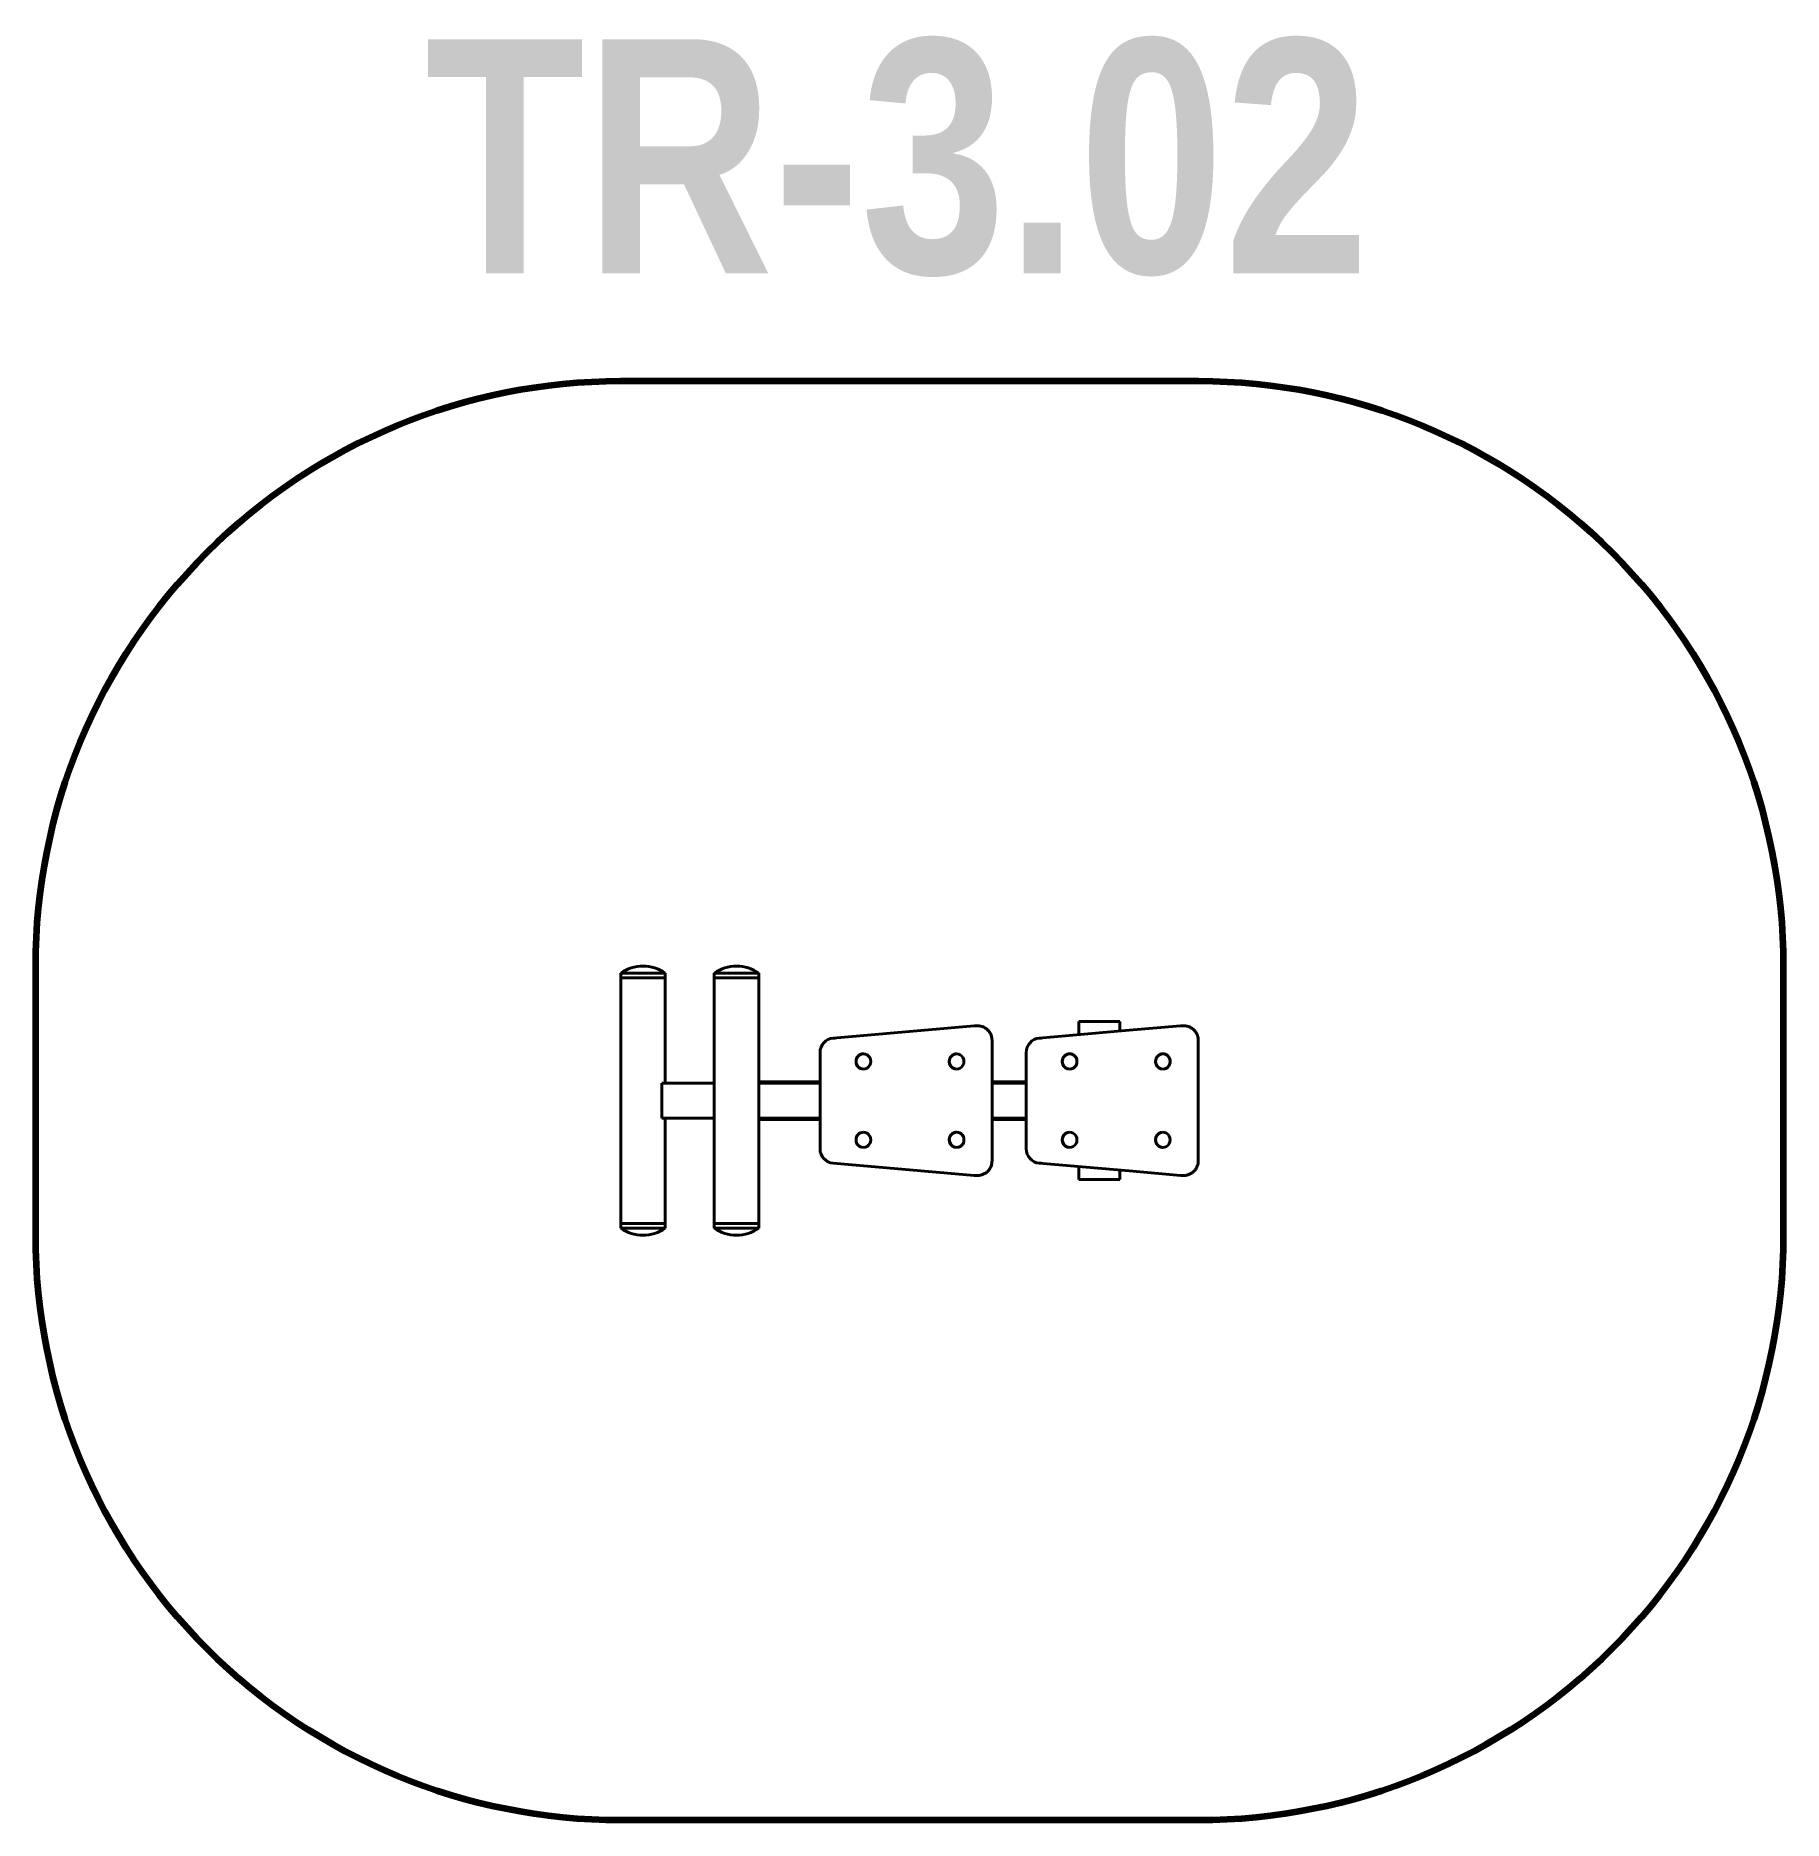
# Model space of a CAD drawing. Header units: millimetres. Extents: x 173340 to 176327, y 1064 to 4114.
import ezdxf

# ---------------------------------------------------------------- set-up
doc = ezdxf.new("R2010")
doc.units = ezdxf.units.MM
doc.layers.add('DiKom', color=7, linetype='Continuous')
doc.styles.add('style1', font='arialbd.ttf', dxfattribs={"width": 0.8})

msp = doc.modelspace()

# ---------------------------------------------------------------- linework, layer by layer
at = {"layer": 'DiKom', "color": 7, "linetype": 'Continuous', "lineweight": 40}
for p, q in [((174339.5, 2511.5), (174339.5, 2075.5)), ((174339.5, 2511.5), (174415.5, 2511.5)), ((174415.5, 2503.5), (174339.5, 2503.5)), ((174339.5, 2503.5), (174415.5, 2503.5)), ((174415.5, 2511.5), (174415.5, 2323.5)), ((174499.5, 2511.5), (174499.5, 2075.5)), ((174499.5, 2511.5), (174575.5, 2511.5)), ((174575.5, 2503.5), (174499.5, 2503.5)), ((174499.5, 2503.5), (174575.5, 2503.5)), ((174575.5, 2511.5), (174575.5, 2323.5)), ((174575.5, 2503.5), (174575.5, 2075.5)), ((174943.9, 2421.3), (174702.4, 2400.4)), ((174943.9, 2421.3), (174947.8, 2421.3)), ((174949.8, 2421.4), (174945.9, 2421.4)), ((175208.5, 2413.7), (175055, 2400.4)), ((175122.5, 2428.5), (175192.5, 2428.5)), ((175122.5, 2428.5), (175122.5, 2406.3)), ((175192.5, 2428.5), (175192.5, 2412.3)), ((175296.4, 2421.3), (175208.5, 2413.7)), ((175296.4, 2421.3), (175300.3, 2421.3)), ((175302.3, 2421.4), (175298.4, 2421.4)), ((174702.4, 2400.4), (174706.3, 2400.4)), ((174974.2, 2190.7), (174974.2, 2396.4)), ((175055, 2400.4), (175058.8, 2400.4)), ((175326.8, 2190.7), (175326.8, 2396.4)), ((174680.2, 2375.5), (174680.2, 2211.5)), ((175032.8, 2375.5), (175032.8, 2211.5)), ((174409.8, 2323.5), (174499.5, 2323.5)), ((174409.8, 2323.5), (174409.8, 2263.5)), ((174575.5, 2325.5), (174680.2, 2325.5)), ((174575.5, 2323.5), (174680.2, 2323.5)), ((174617.5, 2325.5), (174617.5, 2323.5)), ((174974.2, 2325.5), (175032.8, 2325.5)), ((174974.2, 2323.5), (175032.8, 2323.5)), ((174409.8, 2263.5), (174499.5, 2263.5)), ((174415.5, 2263.5), (174415.5, 2075.5)), ((174575.5, 2263.5), (174680.2, 2263.5)), ((174575.5, 2261.5), (174680.2, 2261.5)), ((174617.5, 2261.5), (174617.5, 2263.5)), ((174974.2, 2263.5), (175032.8, 2263.5)), ((174974.2, 2261.5), (175032.8, 2261.5)), ((174702.4, 2186.6), (174943.9, 2165.8)), ((174943.9, 2165.8), (174947.8, 2165.8)), ((174949.8, 2165.7), (174945.9, 2165.7)), ((175055, 2186.6), (175058.8, 2186.6)), ((175055, 2186.6), (175208.5, 2173.4)), ((175122.5, 2168.5), (175122.5, 2180.8)), ((175122.5, 2180.8), (175122.5, 2158.5)), ((175122.5, 2168.5), (175122.5, 2158.5)), ((175192.5, 2168.5), (175192.5, 2174.8)), ((175192.5, 2174.8), (175192.5, 2158.5)), ((175192.5, 2158.5), (175192.5, 2168.5)), ((175208.5, 2173.4), (175296.4, 2165.8)), ((175296.4, 2165.8), (175300.3, 2165.8)), ((175302.3, 2165.7), (175298.4, 2165.7)), ((175122.5, 2158.5), (175126.5, 2158.5)), ((175122.5, 2158.5), (175192.5, 2158.5)), ((175126.5, 2158.5), (175131.5, 2158.5)), ((175183.5, 2158.5), (175131.5, 2158.5)), ((175183.5, 2158.5), (175188.5, 2158.5)), ((175192.5, 2158.5), (175188.5, 2158.5)), ((174415.5, 2083.5), (174339.5, 2083.5)), ((174415.5, 2083.5), (174339.5, 2083.5)), ((174415.5, 2075.5), (174339.5, 2075.5)), ((174575.5, 2083.5), (174499.5, 2083.5)), ((174575.5, 2083.5), (174499.5, 2083.5)), ((174575.5, 2075.5), (174499.5, 2075.5))]:
    msp.add_line(p, q, dxfattribs=at)
at = {"layer": 'DiKom', "color": 3, "lineweight": 200}
msp.add_lwpolyline([(173339.5, 2063.5), (173339.5, 2523.5, -0.414214), (174339.5, 3523.5), (175326.8, 3523.5, -0.414214), (176326.8, 2523.5), (176326.8, 2063.5, -0.414214), (175326.8, 1063.5), (174339.5, 1063.5, -0.414214)], format="xyb", close=True, dxfattribs=at)
at = {"layer": 'DiKom', "color": 7, "linetype": 'Continuous', "lineweight": 40}
for centre, start, end in [((174377.5, 2457.4), 90, 125.0511), ((174377.5, 2457.4), 54.9489, 90), ((174537.5, 2457.4), 90, 125.0511), ((174537.5, 2457.4), 54.9489, 90), ((174377.5, 2129.7), 234.9489, 270), ((174377.5, 2129.7), 270, 305.0511), ((174537.5, 2129.7), 234.9489, 270), ((174537.5, 2129.7), 270, 305.0511)]:
    msp.add_arc(centre, 66.2, start, end, dxfattribs=at)
for centre, major_axis, start_param, end_param in [((174945.9, 2396.4), (0, 25), 0, 0.083141), ((174949.8, 2396.4), (0, 25), 0, 0.083141), ((175298.4, 2396.4), (0, 25), 0, 0.083141), ((175302.3, 2396.4), (0, 25), 0, 0.083141), ((174704.4, 2375.5), (0, 25), 0.083141, 1.570796), ((175057, 2375.5), (0, 25), 0.083141, 1.570796), ((174754.3, 2360.5), (0, -13), 3.141593, 4.963028), ((174754.3, 2360.5), (0, -13), 3.141593, 6.283185), ((174754.3, 2360.5), (0, -13), 4.963028, 6.283185), ((174754.3, 2360.5), (0, -13), 0, 3.141593), ((174754.3, 2360.5), (0, -13), 0, 3.141593), ((174913.7, 2360.5), (0, -13), 3.141593, 4.980658), ((174913.7, 2360.5), (0, -13), 3.141593, 6.283185), ((174913.7, 2360.5), (0, -13), 4.980658, 6.283185), ((174913.7, 2360.5), (0, -13), 0, 3.141593), ((174913.7, 2360.5), (0, -13), 0, 3.141593), ((175106.9, 2360.5), (0, 13), 0.760525, 3.141593), ((175106.9, 2360.5), (0, -13), 3.141593, 6.283185), ((175106.9, 2360.5), (0, 13), 0, 0.760525), ((175106.9, 2360.5), (0, -13), 0, 3.141593), ((175106.9, 2360.5), (0, 13), 3.141593, 6.283185), ((175266.3, 2360.5), (0, 13), 0.775891, 3.141593), ((175266.3, 2360.5), (0, -13), 3.141593, 6.283185), ((175266.3, 2360.5), (0, 13), 0, 0.775891), ((175266.3, 2360.5), (0, -13), 0, 3.141593), ((175266.3, 2360.5), (0, 13), 3.141593, 6.283185), ((174754.3, 2226.5), (0, -13), 4.567805, 6.283185), ((174754.3, 2226.5), (0, -13), 3.141593, 6.283185), ((174754.3, 2226.5), (0, -13), 3.141593, 4.567805), ((174754.3, 2226.5), (0, -13), 0, 3.141593), ((174754.3, 2226.5), (0, -13), 0, 3.141593), ((174913.7, 2226.5), (0, 13), 0.475236, 3.141593), ((174913.7, 2226.5), (0, -13), 3.141593, 6.283185), ((174913.7, 2226.5), (0, 13), 0, 0.475236), ((174913.7, 2226.5), (0, -13), 0, 3.141593), ((174913.7, 2226.5), (0, 13), 3.141593, 6.283185), ((175106.9, 2226.5), (0, -13), 3.141593, 4.935671), ((175106.9, 2226.5), (0, -13), 3.141593, 6.283185), ((175106.9, 2226.5), (0, -13), 0, 3.141593), ((175106.9, 2226.5), (0, -13), 0, 3.141593), ((175266.3, 2226.5), (0, -13), 3.141593, 5.677699), ((175266.3, 2226.5), (0, -13), 3.141593, 6.283185), ((175266.3, 2226.5), (0, -13), 0, 3.141593), ((175266.3, 2226.5), (0, -13), 0, 3.141593), ((174704.4, 2211.5), (0, -25), 4.712389, 6.200044), ((175057, 2211.5), (0, -25), 4.712389, 6.200044), ((175106.9, 2226.5), (0, -13), 4.935671, 6.283185), ((175266.3, 2226.5), (0, -13), 5.677699, 6.283185), ((174945.9, 2190.7), (0, -25), 6.200044, 6.283185), ((174949.8, 2190.7), (0, -25), 6.200044, 6.283185), ((175298.4, 2190.7), (0, -25), 6.200044, 6.283185), ((175302.3, 2190.7), (0, -25), 6.200044, 6.283185)]:
    msp.add_ellipse(centre, major_axis=major_axis, ratio=0.965926, start_param=start_param, end_param=end_param, dxfattribs=at)
for points, knots in [([(174949.8, 2421.4), (174950.7, 2421.4), (174952.5, 2421.3), (174955.3, 2420.8), (174957.9, 2420), (174960.5, 2418.9), (174962.9, 2417.5), (174965.2, 2415.8), (174967.3, 2413.9), (174969.2, 2411.7), (174970.8, 2409.3), (174972.1, 2406.7), (174973.2, 2403.9), (174973.9, 2401), (174974.2, 2398.5), (174974.2, 2396.9), (174974.2, 2396.4)], [0, 0, 0, 0, 1.218768, 2.438131, 3.659557, 4.884423, 6.113964, 7.34953, 8.592469, 9.84413, 11.105803, 12.378968, 13.665214, 14.966146, 16.283665, 17, 17, 17, 17]), ([(175302.3, 2421.4), (175303.2, 2421.4), (175305.1, 2421.3), (175307.8, 2420.8), (175310.5, 2420), (175313.1, 2418.9), (175315.5, 2417.5), (175317.8, 2415.8), (175319.9, 2413.9), (175321.7, 2411.7), (175323.3, 2409.3), (175324.7, 2406.7), (175325.7, 2403.9), (175326.4, 2401), (175326.8, 2398.5), (175326.8, 2396.9), (175326.8, 2396.4)], [0, 0, 0, 0, 1.218768, 2.438131, 3.659557, 4.884423, 6.113964, 7.34953, 8.592469, 9.84413, 11.105803, 12.378968, 13.665214, 14.966146, 16.283665, 17, 17, 17, 17]), ([(174974.2, 2190.7), (174974.2, 2189.7), (174974.1, 2187.6), (174973.6, 2184.6), (174972.7, 2181.7), (174971.5, 2179), (174970, 2176.5), (174968.2, 2174.2), (174966.2, 2172.1), (174964, 2170.3), (174961.6, 2168.8), (174959.1, 2167.5), (174956.5, 2166.6), (174953.7, 2166), (174951.5, 2165.7), (174950.2, 2165.7), (174949.8, 2165.7)], [0, 0, 0, 0, 1.346583, 2.673602, 3.98274, 5.276092, 6.555403, 7.822376, 9.07858, 10.32535, 11.564099, 12.796206, 14.022984, 15.24573, 16.465827, 17, 17, 17, 17]), ([(175326.8, 2190.7), (175326.8, 2189.7), (175326.7, 2187.6), (175326.1, 2184.6), (175325.2, 2181.7), (175324, 2179), (175322.5, 2176.5), (175320.8, 2174.2), (175318.8, 2172.1), (175316.6, 2170.3), (175314.2, 2168.8), (175311.7, 2167.5), (175309, 2166.6), (175306.3, 2166), (175304.1, 2165.7), (175302.7, 2165.7), (175302.3, 2165.7)], [0, 0, 0, 0, 1.346583, 2.673602, 3.98274, 5.276092, 6.555403, 7.822376, 9.07858, 10.32535, 11.564099, 12.796206, 14.022984, 15.24573, 16.465827, 17, 17, 17, 17])]:
    msp.add_open_spline(points, degree=3, knots=knots, dxfattribs=at)

# ---------------------------------------------------------------- texts
at = {"layer": 'DiKom', "insert": (174004.9, 4107.6), "char_height": 400, "attachment_point": 1, "style": 'style1'}
msp.add_mtext_dynamic_manual_height_columns('TR-3.02', width=2593.765, gutter_width=2.15, heights=[0], dxfattribs=at)

doc.saveas('drawing.dxf')
